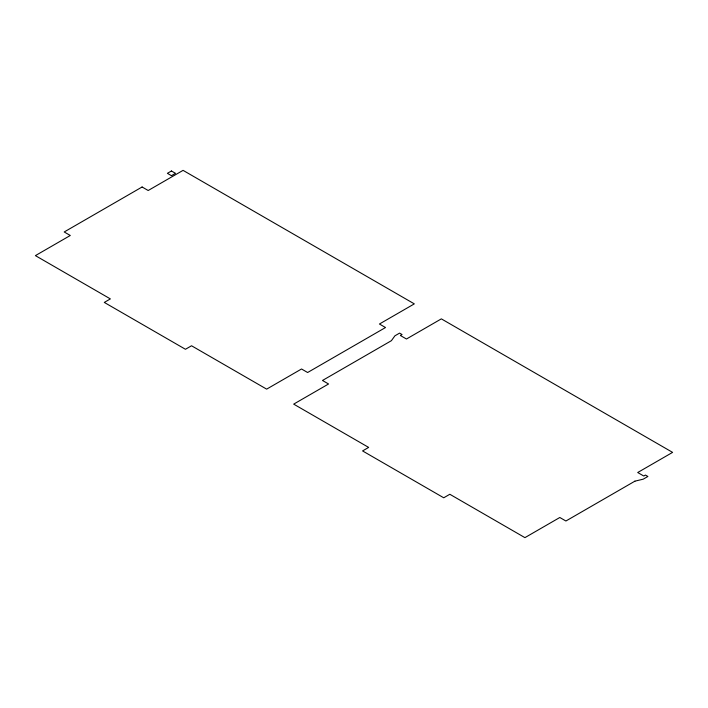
<?xml version="1.0" encoding="UTF-8"?>
<svg xmlns="http://www.w3.org/2000/svg" width="708" height="708" viewBox="0 0 708 708"><rect width="100%" height="100%" fill="white"/><g stroke="black" fill="none" stroke-linecap="round" stroke-linejoin="round"><path stroke-width="1.06" d="M634.908 481.166L565.904 521.008L559.816 517.495L524.929 537.638L449.819 494.272L443.73 497.786L362.567 450.925L368.656 447.412L293.678 404.126L328.565 383.984L322.485 380.47L391.418 340.672L394.914 335.813L399.586 333.114L402.047 334.539L400.374 335.495L406.463 339.008L441.349 318.865L672.6 452.377L637.713 472.519L643.767 476.015L645.43 475.059L647.891 476.475L643.218 479.174L634.81 481.192M142.096 186.992L64.207 231.967L70.287 235.481L35.4 255.623L110.377 298.909L104.288 302.422L185.452 349.283L191.541 345.769L266.651 389.135L301.537 368.992L307.626 372.505L385.515 327.53L379.435 324.016L414.322 303.874L183.071 170.363L148.184 190.505L142.096 186.992M171.442 170.991L167.389 173.327L171.442 175.673L175.504 173.327L171.442 170.991"/></g></svg>
